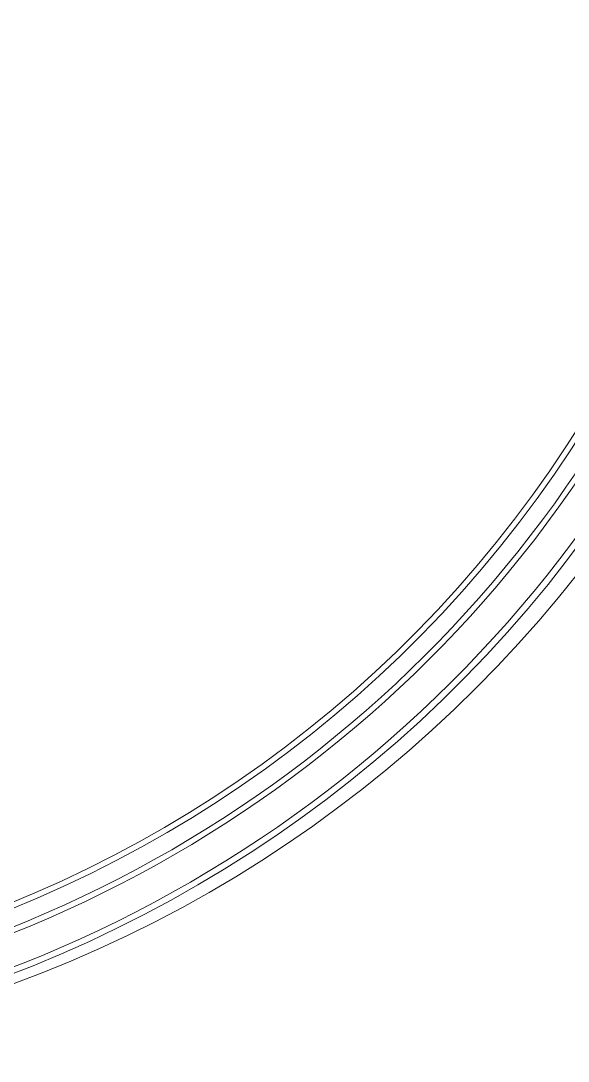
# Model space of a CAD drawing. Header units: metres. Extents: x -207 to 246, y -187 to 169.
# Drawn here: x -14.72 to -12.51, y -41.655 to -37.454 of the extents above; entities that cross this region are included whole.
import ezdxf

# ---------------------------------------------------------------- set-up
doc = ezdxf.new("R2010")
doc.units = ezdxf.units.M
doc.layers.add('EQUIPOS PIS', color=7, linetype='Continuous', lineweight=9)
doc.layers.add('P-SANR-FIXT', color=7, linetype='Continuous', lineweight=9)
doc.layers.add('PR10-ARQ-PL-001-Emplazamiento-C-1_dwg', color=7, linetype='Continuous', lineweight=9, true_color=0x767676)

# ---------------------------------------------------------------- blocks, each defined once
blk = doc.blocks.new('M_Estanque-Terraza - M_Estanque-Terraza-2090154-PLANTA SUPERFICIES')
at = {"layer": 'P-SANR-FIXT'}
for centre, radius, start, end in [((-1.696641881242665e-15, 0), 5.151627146850166, 3.702555429209831e-13, 136.136234044139), ((-1.242570705970596e-15, 0), 5.151627146850166, 3.702555429209831e-13, 136.136234044139), ((-1.242570705970596e-15, 0), 5.126627146850164, 3.702555429209829e-13, 136.1194529881476), ((-1.656194243939091e-15, 0), 5.126627146850164, 3.702555429209829e-13, 136.1194529881476), ((-1.624300693947589e-15, 0), 4.998277258842649, 3.702555429209831e-13, 136.0306509015321), ((-2.165734258596785e-15, 0), 4.975544739836833, 359.9999999999996, 136.014444342832), ((-3.248601387895178e-15, 0), 4.905907101428718, 4.071109992273301e-13, 180.0000000000001), ((-3.248601387895178e-15, 0), 4.88317458242289, 4.134721085902572e-13, 180.0000000000001), ((-1.696641881242665e-15, 0), 5.151627146850164, 180.0000000000002, 359.9999999999993), ((-1.242570705970596e-15, 0), 5.151627146850165, 180.0000000000002, 359.9999999999993), ((-1.242570705970596e-15, 0), 5.126627146850164, 180.0000000000002, 5.088887490341627e-13), ((-1.656194243939091e-15, 0), 5.126627146850164, 180.0000000000002, 5.088887490341627e-13), ((-2.165734258596785e-15, 0), 4.998277258842649, 180.0000000000002, 5.088887490341627e-13), ((-2.165734258596785e-15, 0), 4.975544739836832, 179.9999999999998, 5.088887490341627e-14), ((-3.248601387895178e-15, 0), 4.905907101428718, 180.0000000000002, 359.9999999999991), ((-3.248601387895178e-15, 0), 4.88317458242289, 180.0000000000002, 359.9999999999991)]:
    blk.add_arc(centre, radius, start, end, dxfattribs=at)
blk = doc.blocks.new('YADRAN_LASQUEMAS_ARQ_MO_002_TERRAZAS_rvt-1-PLANTA SUPERFICIES')
at = {"layer": 'P-SANR-FIXT', "lineweight": 9, "rotation": 338.4099999999997}
blk.add_blockref('M_Estanque-Terraza - M_Estanque-Terraza-2090154-PLANTA SUPERFICIES', (-16.6026900480202, -36.49476492647243), dxfattribs=at)
blk = doc.blocks.new('PR10-ARQ-PL-001-Emplazamiento-C-1_dwg-674643-PLANTA SUPERFICIES')
at = {"layer": 'EQUIPOS PIS'}
blk.add_circle((-16.52091022312641, -36.50817177176476), 5.147159958258279, dxfattribs=at)

msp = doc.modelspace()

# ---------------------------------------------------------------- block references
at = {"lineweight": 5}
msp.add_blockref('YADRAN_LASQUEMAS_ARQ_MO_002_TERRAZAS_rvt-1-PLANTA SUPERFICIES', (0, 0), dxfattribs=at)
at = {"layer": 'PR10-ARQ-PL-001-Emplazamiento-C-1_dwg', "color": 7}
msp.add_blockref('PR10-ARQ-PL-001-Emplazamiento-C-1_dwg-674643-PLANTA SUPERFICIES', (0, 0), dxfattribs=at)

doc.saveas('drawing.dxf')
